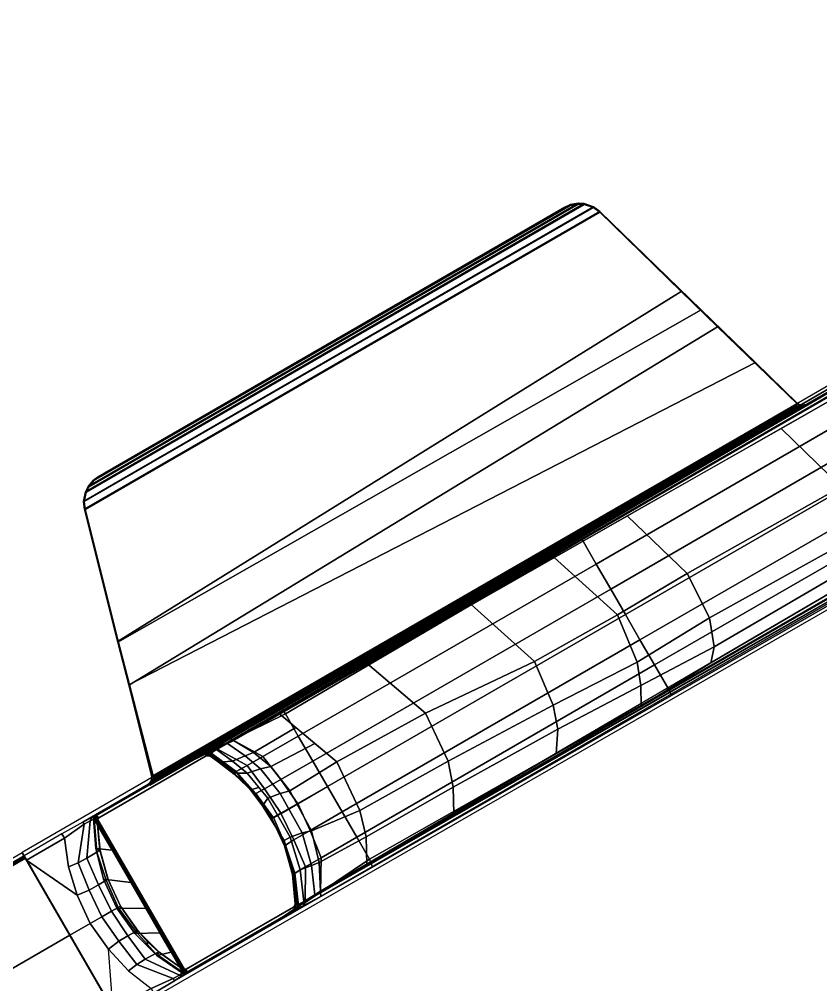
# Model space of a CAD drawing. Header units: millimetres. Extents: x 22804 to 54168, y 19058 to 39187.
# Drawn here: x 48073.3 to 48247.8, y 26312.7 to 26522.9 of the extents above; entities that cross this region are included whole.
import ezdxf

# ---------------------------------------------------------------- set-up
doc = ezdxf.new("R2010")
doc.units = ezdxf.units.MM
doc.header["$LTSCALE"] = 20
for name, color, linetype in [('Furniture', 31, 'Continuous'), ('TABLE-BASE', 6, 'Continuous'), ('TABLE-TOPVEN', 6, 'Continuous')]:
    doc.layers.add(name, color=color, linetype=linetype)

# ---------------------------------------------------------------- blocks, each defined once
blk = doc.blocks.new('table')
at = {"layer": 'TABLE-BASE', "color": 4}
for p, q in [((-42.1529, 14.5016, 25.958), (-42.1495, 14.5155, 25.958)), ((-42.1529, 14.4908, 25.958), (-42.1529, 14.5016, 25.958)), ((-42.1494, 14.4811, 25.958), (-42.1529, 14.4908, 25.958))]:
    blk.add_line(p, q, dxfattribs=at)
for points in [[(-45.5972, 23.6021, 3.1165), (-45.6541, 23.5741, 3.1879), (-42.7077, 18.454, 3.6431), (-42.6576, 18.4786, 3.5733)], [(-42.7077, 18.454, 3.6431), (-45.6541, 23.5741, 3.1879), (-45.8674, 23.451, 3.2217), (-42.9183, 18.3324, 3.6824)], [(-42.9183, 18.3324, 3.6824), (-45.8674, 23.451, 3.2217), (-46.0814, 23.3274, 3.2461), (-43.1349, 18.2074, 3.7191)], [(-43.352, 18.0821, 3.7402), (-43.1349, 18.2074, 3.7191), (-46.0814, 23.3274, 3.2461), (-46.3046, 23.1985, 3.2684)], [(-46.3046, 23.1985, 3.2684), (-46.5279, 23.0697, 3.2461), (-43.567, 17.9579, 3.7191), (-43.35, 18.0832, 3.7402)], [(-43.567, 17.9579, 3.7191), (-46.5279, 23.0697, 3.2461), (-46.7419, 22.9461, 3.2217), (-43.7836, 17.8328, 3.6824)], [(-43.7836, 17.8328, 3.6824), (-46.7419, 22.9461, 3.2217), (-46.9552, 22.823, 3.1879), (-43.9942, 17.7113, 3.6431)], [(-44.0406, 17.6801, 3.5733), (-43.9942, 17.7113, 3.6431), (-46.9552, 22.823, 3.1879), (-47.0078, 22.7876, 3.1165)], [(-45.6725, 20.5356, 27.324), (-41.6318, 13.537, 27.3241), (-40.2722, 14.322, 27.3241), (-44.3128, 21.3206, 27.324)], [(-40.9006, 15.3532, 26.5054), (-44.3105, 21.3055, 27.008), (-44.3128, 21.3206, 27.324), (-40.6832, 15.0339, 27.324)], [(-40.965, 15.4479, 26.2628), (-40.9721, 15.4583, 26.2362), (-44.0337, 20.7737, 26.8191), (-44.0101, 20.7807, 26.8751)], [(-40.965, 15.4479, 26.2628), (-44.0101, 20.7807, 26.8751), (-43.9936, 20.7524, 26.9613), (-40.9006, 15.3532, 26.5054)], [(-44.0337, 20.7737, 26.8191), (-44.0722, 20.7539, 26.7966), (-40.9784, 15.4675, 26.2126), (-40.9721, 15.4583, 26.2362)], [(-45.6606, 20.526, 27.008), (-42.2107, 14.5969, 26.5054), (-42.0428, 14.2489, 27.324), (-45.6725, 20.5356, 27.324)], [(-44.9467, 19.4171, 26.7271), (-45.302, 20.0439, 26.7966), (-44.8141, 20.3323, 26.7356), (-44.445, 19.9334, 26.5876)], [(-43.703, 18.6117, 26.4418), (-44.445, 19.9334, 26.5876), (-44.0584, 20.1264, 26.606), (-43.3234, 18.8045, 26.4579)], [(-43.3234, 18.8045, 26.4579), (-44.0584, 20.1264, 26.606), (-43.8441, 20.1608, 26.6609), (-43.0742, 18.8438, 26.5221)], [(-43.0742, 18.8438, 26.5221), (-43.8441, 20.1608, 26.6609), (-43.7068, 20.1324, 26.727), (-42.9329, 18.8135, 26.5805)], [(-45.302, 20.0439, 26.7966), (-42.2707, 14.7213, 26.2126), (-42.2659, 14.7113, 26.2362), (-45.3384, 20.0204, 26.8191)], [(-45.3562, 20.0035, 26.8751), (-45.3384, 20.0204, 26.8191), (-42.2659, 14.7113, 26.2362), (-42.2604, 14.7, 26.2628)], [(-45.3562, 20.0035, 26.8751), (-42.2604, 14.7, 26.2628), (-42.2107, 14.5969, 26.5054), (-45.34, 19.9751, 26.9613)], [(-44.1978, 18.0986, 26.5818), (-44.9467, 19.4171, 26.7271), (-44.445, 19.9334, 26.5876), (-43.703, 18.6117, 26.4418)], [(-41.9215, 14.0167, 27.324), (-41.8943, 13.9916, 27.324), (-45.1515, 19.6332, 27.324), (-45.1438, 19.593, 27.324)], [(-45.1515, 19.6332, 27.324), (-45.1444, 19.6324, 26.9951), (-45.1366, 19.5921, 26.9951), (-45.1438, 19.593, 27.324)], [(-45.1444, 19.6324, 26.9951), (-45.1424, 19.6297, 26.9727), (-45.1289, 19.6076, 26.9346), (-45.1261, 19.5997, 26.9661)], [(-45.1366, 19.5921, 26.9951), (-45.1444, 19.6324, 26.9951), (-45.1073, 19.566, 26.9354), (-45.1102, 19.5637, 26.9452)], [(-46.8, 17.8622, 27.0268), (-46.8064, 17.863, 27.324), (-45.1608, 19.5585, 27.324), (-45.1536, 19.5576, 26.9951)], [(-42.7486, 13.8298, 26.9551), (-45.8186, 18.8728, 27.0079), (-45.1536, 19.5576, 26.9951), (-41.9578, 14.0349, 26.6301)], [(-45.1608, 19.5585, 27.324), (-45.512, 19.1966, 27.324), (-42.7486, 13.8231, 27.324), (-41.9637, 14.0209, 27.324)], [(-41.9637, 14.0209, 27.324), (-41.9215, 14.0167, 27.324), (-45.1438, 19.593, 27.324), (-45.1608, 19.5585, 27.324)], [(-45.1438, 19.593, 27.324), (-45.1366, 19.5921, 26.9951), (-45.1536, 19.5576, 26.9951), (-45.1608, 19.5585, 27.324)], [(-45.1536, 19.5576, 26.9951), (-45.1366, 19.5921, 26.9951), (-45.1376, 19.5457, 26.9761), (-45.1457, 19.5409, 26.9791)], [(-41.9653, 14.045, 26.6155), (-41.9578, 14.0349, 26.6301), (-45.1536, 19.5576, 26.9951), (-45.1457, 19.5409, 26.9791)], [(-41.9572, 14.0498, 26.6125), (-41.9653, 14.045, 26.6155), (-45.1457, 19.5409, 26.9791), (-45.1376, 19.5457, 26.9761)], [(-45.1366, 19.5921, 26.9951), (-45.1325, 19.549, 26.9732), (-45.1376, 19.5457, 26.9761)], [(-41.9521, 14.0531, 26.6096), (-41.9572, 14.0498, 26.6125), (-45.1376, 19.5457, 26.9761), (-45.1325, 19.549, 26.9732)], [(-45.1146, 19.5605, 26.9544), (-45.1146, 19.5605, 26.9544), (-45.1366, 19.5921, 26.9951), (-45.1102, 19.5637, 26.9452)], [(-45.1223, 19.5554, 26.9647), (-45.1223, 19.5554, 26.9647), (-45.1366, 19.5921, 26.9951), (-45.1146, 19.5605, 26.9544)], [(-45.1325, 19.549, 26.9732), (-45.1325, 19.549, 26.9732), (-45.1366, 19.5921, 26.9951), (-45.1223, 19.5554, 26.9647)], [(-41.9419, 14.0595, 26.6011), (-41.9521, 14.0531, 26.6096), (-45.1325, 19.549, 26.9732), (-45.1223, 19.5554, 26.9647)], [(-45.1261, 19.5997, 26.9661), (-45.1289, 19.6076, 26.9346), (-45.1057, 19.568, 26.9194), (-45.1073, 19.566, 26.9354)], [(-41.9343, 14.0646, 26.5909), (-41.9419, 14.0595, 26.6011), (-45.1223, 19.5554, 26.9647), (-45.1146, 19.5605, 26.9544)], [(-41.9298, 14.0678, 26.5817), (-41.9343, 14.0646, 26.5909), (-45.1146, 19.5605, 26.9544), (-45.1102, 19.5637, 26.9452)], [(-41.9269, 14.0701, 26.5718), (-41.9298, 14.0678, 26.5817), (-45.1102, 19.5637, 26.9452), (-45.1073, 19.566, 26.9354)], [(-41.9253, 14.0721, 26.5559), (-41.9269, 14.0701, 26.5718), (-45.1073, 19.566, 26.9354), (-45.1057, 19.568, 26.9194)], [(-45.512, 19.1966, 27.324), (-45.9638, 18.7311, 27.324), (-43.1151, 13.7307, 27.324), (-42.7486, 13.8231, 27.324)], [(-43.1228, 13.7341, 27.0268), (-46.121, 18.5613, 27.0137), (-45.8186, 18.8728, 27.0079), (-42.7486, 13.8298, 26.9551)], [(-43.3471, 18.0132, 26.354), (-43.703, 18.6117, 26.4418), (-43.3234, 18.8045, 26.4579), (-42.9413, 18.182, 26.394)], [(-42.9413, 18.182, 26.394), (-43.3234, 18.8045, 26.4579), (-43.0742, 18.8438, 26.5221), (-42.7411, 18.2136, 26.4456)], [(-42.7411, 18.2136, 26.4456), (-43.0742, 18.8438, 26.5221), (-42.9329, 18.8135, 26.5805), (-42.5664, 18.2161, 26.5064)], [(-45.9638, 18.7311, 27.324), (-46.8064, 17.863, 27.324), (-44.2548, 13.4435, 27.324), (-43.1151, 13.7307, 27.324)], [(-44.2523, 13.4495, 27.0268), (-46.8, 17.8622, 27.0268), (-46.121, 18.5613, 27.0137), (-43.1228, 13.7341, 27.0268)], [(-43.8402, 17.4702, 26.5128), (-44.1978, 18.0986, 26.5818), (-43.703, 18.6117, 26.4418), (-43.3471, 18.0132, 26.354)], [(-41.1851, 15.9127, 3.7936), (-42.6576, 18.4786, 3.5733), (-42.7077, 18.454, 3.6431), (-41.2524, 15.8879, 3.8694)], [(-41.2524, 15.8879, 3.8694), (-42.7077, 18.454, 3.6431), (-42.9183, 18.3324, 3.6824), (-41.4425, 15.7781, 3.952)], [(-41.4425, 15.7781, 3.952), (-42.9183, 18.3324, 3.6824), (-43.1349, 18.2074, 3.7191), (-41.6591, 15.6531, 3.9886)], [(-42.5726, 17.4642, 26.3093), (-42.9413, 18.182, 26.394), (-42.7411, 18.2136, 26.4456), (-42.3677, 17.5016, 26.3589)], [(-42.157, 17.4878, 26.4343), (-42.3677, 17.5016, 26.3589), (-42.7411, 18.2136, 26.4456), (-42.5664, 18.2161, 26.5064)], [(-41.8761, 15.5278, 4.0097), (-41.6591, 15.6531, 3.9886), (-43.1349, 18.2074, 3.7191), (-43.352, 18.0821, 3.7402)], [(-42.9472, 17.3015, 26.2765), (-43.3471, 18.0132, 26.354), (-42.9413, 18.182, 26.394), (-42.5726, 17.4642, 26.3093)], [(-43.35, 18.0832, 3.7402), (-43.567, 17.9579, 3.7191), (-42.0929, 15.4026, 3.9886), (-41.8758, 15.528, 4.0097)], [(-43.4362, 16.7611, 26.4352), (-43.8402, 17.4702, 26.5128), (-43.3471, 18.0132, 26.354), (-42.9472, 17.3015, 26.2765)], [(-42.0929, 15.4026, 3.9886), (-43.567, 17.9579, 3.7191), (-43.7836, 17.8328, 3.6824), (-42.3095, 15.2776, 3.952)], [(-46.8461, 17.8092, 27.324), (-46.8737, 17.7296, 27.324), (-44.4039, 13.4519, 27.324), (-44.3212, 13.436, 27.324)], [(-46.8397, 17.8084, 27.0268), (-46.8672, 17.7288, 27.0268), (-46.8737, 17.7296, 27.324), (-46.8461, 17.8092, 27.324)], [(-44.4014, 13.4579, 27.0268), (-46.8672, 17.7288, 27.0268), (-46.8397, 17.8084, 27.0268), (-44.3187, 13.442, 27.0268)], [(-46.8461, 17.8092, 27.324), (-44.3212, 13.436, 27.324), (-44.2548, 13.4435, 27.324), (-46.8064, 17.863, 27.324)], [(-46.8, 17.8622, 27.0268), (-46.8397, 17.8084, 27.0268), (-46.8461, 17.8092, 27.324), (-46.8064, 17.863, 27.324)], [(-44.2523, 13.4495, 27.0268), (-44.3187, 13.442, 27.0268), (-46.8397, 17.8084, 27.0268), (-46.8, 17.8622, 27.0268)], [(-42.3095, 15.2776, 3.952), (-43.7836, 17.8328, 3.6824), (-43.9942, 17.7113, 3.6431), (-42.4995, 15.1679, 3.8694)], [(-46.8768, 17.6792, 27.324), (-44.4492, 13.4744, 27.324), (-44.4039, 13.4519, 27.324), (-46.8737, 17.7296, 27.324)], [(-46.8672, 17.7288, 27.0268), (-46.8704, 17.6784, 27.0268), (-46.8768, 17.6792, 27.324), (-46.8737, 17.7296, 27.324)], [(-44.4014, 13.4579, 27.0268), (-44.4466, 13.4804, 27.0268), (-46.8704, 17.6784, 27.0268), (-46.8672, 17.7288, 27.0268)], [(-46.8768, 17.6792, 27.324), (-46.8649, 17.6122, 27.324), (-44.5013, 13.5182, 27.324), (-44.4492, 13.4744, 27.324)], [(-46.8704, 17.6784, 27.0268), (-46.8585, 17.6114, 27.0268), (-46.8649, 17.6122, 27.324), (-46.8768, 17.6792, 27.324)], [(-44.4988, 13.5242, 27.0268), (-46.8585, 17.6114, 27.0268), (-46.8704, 17.6784, 27.0268), (-44.4466, 13.4804, 27.0268)], [(-42.4995, 15.1679, 3.8694), (-43.9942, 17.7113, 3.6431), (-44.0406, 17.6801, 3.5733), (-42.5547, 15.1219, 3.7936)], [(-46.8435, 17.5639, 27.324), (-44.5324, 13.5609, 27.324), (-44.5013, 13.5182, 27.324), (-46.8649, 17.6122, 27.324)], [(-46.8585, 17.6114, 27.0268), (-46.8371, 17.5631, 27.0268), (-46.8435, 17.5639, 27.324), (-46.8649, 17.6122, 27.324)], [(-44.4988, 13.5242, 27.0268), (-44.5298, 13.5669, 27.0268), (-46.8371, 17.5631, 27.0268), (-46.8585, 17.6114, 27.0268)], [(-44.5324, 13.5609, 27.324), (-46.8435, 17.5639, 27.324), (-46.8371, 17.5631, 27.0268), (-44.5298, 13.5669, 27.0268)], [(-42.5041, 16.3685, 26.1831), (-42.9472, 17.3015, 26.2765), (-42.5726, 17.4642, 26.3093), (-42.0933, 16.5619, 26.2099)], [(-42.0933, 16.5619, 26.2099), (-42.5726, 17.4642, 26.3093), (-42.3677, 17.5016, 26.3589), (-41.8713, 16.6047, 26.2623)], [(-41.8713, 16.6047, 26.2623), (-42.3677, 17.5016, 26.3589), (-42.157, 17.4878, 26.4343), (-41.6445, 16.6103, 26.3379)], [(-42.9285, 15.8715, 26.3381), (-43.4362, 16.7611, 26.4352), (-42.9472, 17.3015, 26.2765), (-42.5041, 16.3685, 26.1831)], [(-42.0877, 15.6067, 26.1023), (-42.5041, 16.3685, 26.1831), (-42.0933, 16.5619, 26.2099), (-41.6707, 15.8052, 26.1281)], [(-41.6707, 15.8052, 26.1281), (-42.0933, 16.5619, 26.2099), (-41.8713, 16.6047, 26.2623), (-41.4442, 15.8584, 26.1757)], [(-41.4442, 15.8584, 26.1757), (-41.8713, 16.6047, 26.2623), (-41.6445, 16.6103, 26.3379), (-41.2062, 15.8656, 26.256)], [(-42.4972, 15.119, 26.2562), (-42.9285, 15.8715, 26.3381), (-42.5041, 16.3685, 26.1831), (-42.0877, 15.6067, 26.1023)], [(-41.1851, 15.9127, 3.7936), (-41.2524, 15.8879, 3.8694), (-40.9718, 15.4675, 3.9669), (-40.9345, 15.4702, 3.9158)], [(-41.4963, 15.3905, 26.0759), (-41.6707, 15.8052, 26.1281), (-41.4442, 15.8584, 26.1757), (-41.2237, 15.4552, 26.1328)], [(-41.2237, 15.4552, 26.1328), (-41.4442, 15.8584, 26.1757), (-41.2062, 15.8656, 26.256), (-40.9784, 15.4675, 26.2126)], [(-40.9718, 15.4675, 3.9669), (-41.2524, 15.8879, 3.8694), (-41.4425, 15.7781, 3.952), (-41.2653, 15.4746, 4.0511)], [(-41.8399, 15.2041, 26.0686), (-42.0877, 15.6067, 26.1023), (-41.6707, 15.8052, 26.1281), (-41.4963, 15.3905, 26.0759)], [(-41.2653, 15.4746, 4.0511), (-41.4425, 15.7781, 3.952), (-41.6591, 15.6531, 3.9886), (-41.4983, 15.3804, 4.0783)], [(-41.7299, 15.2727, 4.0936), (-41.4983, 15.3804, 4.0783), (-41.6591, 15.6531, 3.9886), (-41.8761, 15.5278, 4.0097)], [(-41.8399, 15.2041, 26.0686), (-42.0482, 15.0408, 26.095), (-42.2459, 15.4192, 26.1615), (-42.0877, 15.6067, 26.1023)], [(-41.8758, 15.528, 4.0097), (-42.0929, 15.4026, 3.9886), (-41.9371, 15.127, 4.0783), (-41.728, 15.2738, 4.0936)], [(-42.167, 14.8941, 26.1429), (-42.3824, 15.2572, 26.2126), (-42.2459, 15.4192, 26.1615), (-42.0482, 15.0408, 26.095)], [(-41.9371, 15.127, 4.0783), (-42.0929, 15.4026, 3.9886), (-42.3095, 15.2776, 3.952), (-42.1351, 14.9724, 4.0511)], [(-41.189, 15.3401, 4.1825), (-41.2653, 15.4746, 4.0511), (-41.4983, 15.3804, 4.0783), (-41.4183, 15.2401, 4.2037)], [(-41.2237, 15.4552, 26.1328), (-41.1994, 15.3907, 26.1021), (-41.4794, 15.3101, 26.0322), (-41.4963, 15.3905, 26.0759)], [(-40.8822, 15.3351, 4.064), (-40.9718, 15.4675, 3.9669), (-41.2653, 15.4746, 4.0511), (-41.189, 15.3401, 4.1825)], [(-40.9784, 15.4675, 26.2126), (-40.9476, 15.4194, 26.2035), (-41.1994, 15.3907, 26.1021), (-41.2237, 15.4552, 26.1328)], [(-40.8909, 15.3259, 26.1446), (-41.1634, 15.2929, 26.0365), (-41.1994, 15.3907, 26.1021), (-40.9476, 15.4194, 26.2035)], [(-40.8533, 15.3206, 4.0428), (-40.9345, 15.4702, 3.9158), (-40.9718, 15.4675, 3.9669), (-40.8822, 15.3351, 4.064)], [(-40.211, 14.2149, 3.9476), (-40.9345, 15.4702, 3.9158), (-40.8533, 15.3206, 4.0428), (-40.2581, 14.2873, 4.0784)], [(-41.4794, 15.3101, 26.0322), (-41.8179, 15.1212, 26.0265), (-41.8399, 15.2041, 26.0686), (-41.4963, 15.3905, 26.0759)], [(-41.6468, 15.1275, 4.2161), (-41.4183, 15.2401, 4.2037), (-41.4983, 15.3804, 4.0783), (-41.7299, 15.2727, 4.0936)], [(-41.1994, 15.3907, 26.1021), (-41.1634, 15.2929, 26.0365), (-41.4417, 15.2091, 25.9702), (-41.4794, 15.3101, 26.0322)], [(-41.1338, 15.2491, 4.3893), (-41.189, 15.3401, 4.1825), (-41.4183, 15.2401, 4.2037), (-41.374, 15.1679, 4.4021)], [(-40.8541, 15.2779, 4.2437), (-40.8822, 15.3351, 4.064), (-41.189, 15.3401, 4.1825), (-41.1338, 15.2491, 4.3893)], [(-41.1241, 15.238, 25.9478), (-41.1634, 15.2929, 26.0365), (-40.8909, 15.3259, 26.1446), (-40.8633, 15.2729, 26.0482)], [(-40.8533, 15.3206, 4.0428), (-40.8822, 15.3351, 4.064), (-40.8541, 15.2779, 4.2437), (-40.8281, 15.263, 4.2437)], [(-40.2815, 14.3163, 4.2437), (-40.2581, 14.2873, 4.0784), (-40.8533, 15.3206, 4.0428), (-40.8281, 15.263, 4.2437)], [(-42.1351, 14.9724, 4.0511), (-42.3095, 15.2776, 3.952), (-42.4995, 15.1679, 3.8694), (-42.2758, 14.7146, 3.9669)], [(-42.167, 14.8941, 26.1429), (-42.2707, 14.7213, 26.2126), (-42.4972, 15.119, 26.2562), (-42.3824, 15.2572, 26.2126)], [(-41.728, 15.2738, 4.0936), (-41.9371, 15.127, 4.0783), (-41.8556, 14.9877, 4.2037), (-41.6438, 15.1292, 4.2161)], [(-41.4794, 15.3101, 26.0322), (-41.4417, 15.2091, 25.9702), (-41.7761, 15.0165, 25.9697), (-41.8179, 15.1212, 26.0265)], [(-41.6095, 15.0659, 4.4094), (-41.374, 15.1679, 4.4021), (-41.4183, 15.2401, 4.2037), (-41.6468, 15.1275, 4.2161)], [(-41.1634, 15.2929, 26.0365), (-41.1241, 15.238, 25.9478), (-41.4128, 15.1566, 25.874), (-41.4417, 15.2091, 25.9702)], [(-41.1241, 15.238, 25.9478), (-41.1167, 15.2331, 25.8526), (-41.3924, 15.1598, 25.7785), (-41.4128, 15.1566, 25.874)], [(-41.3924, 15.1598, 25.7785), (-41.1167, 15.2331, 25.8526), (-41.1508, 15.2284, 25.6061), (-41.3469, 15.1712, 25.5772)], [(-41.1207, 15.2278, 4.988), (-41.1338, 15.2491, 4.3893), (-41.374, 15.1679, 4.4021), (-41.3674, 15.1607, 4.988)], [(-40.8608, 15.2595, 25.958), (-40.8636, 15.2569, 25.6934), (-41.1508, 15.2284, 25.6061), (-41.1167, 15.2331, 25.8526)], [(-40.8636, 15.2569, 25.6934), (-40.8678, 15.253, 25.294), (-41.12, 15.2286, 25.294), (-41.1508, 15.2284, 25.6061)], [(-40.8694, 15.252, 4.988), (-40.8541, 15.2779, 4.2437), (-41.1338, 15.2491, 4.3893), (-41.1207, 15.2278, 4.988)], [(-40.8694, 15.252, 25.294), (-40.8698, 15.2518, 4.988), (-41.1211, 15.2276, 4.988), (-41.125, 15.2271, 25.294)], [(-40.8633, 15.2729, 26.0482), (-40.8608, 15.2595, 25.958), (-41.1167, 15.2331, 25.8526), (-41.1241, 15.238, 25.9478)], [(-40.859, 15.2503, 25.294), (-40.8544, 15.2477, 4.988), (-40.8698, 15.2518, 4.988), (-40.8694, 15.252, 25.294)], [(-40.8431, 15.237, 4.988), (-40.8281, 15.263, 4.2437), (-40.8541, 15.2779, 4.2437), (-40.8694, 15.252, 4.988)], [(-40.847, 15.2556, 25.958), (-40.8574, 15.2513, 25.294), (-40.8678, 15.253, 25.294), (-40.8608, 15.2595, 25.958)], [(-40.8497, 15.245, 25.294), (-40.8462, 15.2408, 4.988), (-40.8544, 15.2477, 4.988), (-40.859, 15.2503, 25.294)], [(-40.8378, 15.2503, 25.958), (-40.8482, 15.246, 25.294), (-40.8574, 15.2513, 25.294), (-40.847, 15.2556, 25.958)], [(-40.8431, 15.237, 25.294), (-40.8435, 15.2368, 4.988), (-40.8462, 15.2408, 4.988), (-40.8497, 15.245, 25.294)], [(-40.831, 15.2423, 25.958), (-40.8414, 15.238, 25.294), (-40.8482, 15.246, 25.294), (-40.8378, 15.2503, 25.958)], [(-40.847, 15.2556, 25.958), (-40.831, 15.2423, 25.958), (-40.8378, 15.2503, 25.958), (-40.847, 15.2556, 25.958)], [(-40.3119, 14.316, 4.988), (-40.8435, 15.2368, 4.988), (-40.8431, 15.237, 25.294), (-40.3115, 14.3163, 25.294)], [(-40.2815, 14.3163, 4.2437), (-40.8281, 15.263, 4.2437), (-40.8431, 15.237, 4.988), (-40.3115, 14.3162, 4.988)], [(-42.2968, 14.6837, 3.9158), (-42.2758, 14.7146, 3.9669), (-42.4995, 15.1679, 3.8694), (-42.5547, 15.1219, 3.7936)], [(-41.8179, 15.1212, 26.0265), (-42.0275, 14.9535, 26.0666), (-42.0482, 15.0408, 26.095), (-41.8399, 15.2041, 26.0686)], [(-41.4417, 15.2091, 25.9702), (-41.4128, 15.1566, 25.874), (-41.7119, 14.9696, 25.8863), (-41.7761, 15.0165, 25.9697)], [(-41.4128, 15.1566, 25.874), (-41.3924, 15.1598, 25.7785), (-41.6815, 14.9982, 25.774), (-41.7119, 14.9696, 25.8863)], [(-41.4669, 15.1173, 25.5655), (-41.362, 15.1631, 25.294), (-41.6002, 15.0521, 25.294), (-41.6339, 15.0256, 25.5553)], [(-41.601, 15.0516, 4.988), (-41.3674, 15.1607, 4.988), (-41.374, 15.1679, 4.4021), (-41.6095, 15.0659, 4.4094)], [(-41.6017, 15.0512, 25.294), (-41.3741, 15.1583, 25.294), (-41.3677, 15.1605, 4.988), (-41.6014, 15.0514, 4.988)], [(-41.5178, 15.0897, 25.7765), (-41.3924, 15.1598, 25.7785), (-41.3469, 15.1712, 25.5772), (-41.4669, 15.1173, 25.5655)], [(-41.4669, 15.1173, 25.5655), (-41.3469, 15.1712, 25.5772), (-41.2476, 15.1995, 25.294), (-41.362, 15.1631, 25.294)], [(-41.125, 15.2271, 25.294), (-41.1211, 15.2276, 4.988), (-41.3677, 15.1605, 4.988), (-41.3741, 15.1583, 25.294)], [(-41.3469, 15.1712, 25.5772), (-41.1508, 15.2284, 25.6061), (-41.12, 15.2286, 25.294), (-41.2476, 15.1995, 25.294)], [(-41.8556, 14.9877, 4.2037), (-41.9371, 15.127, 4.0783), (-42.1351, 14.9724, 4.0511), (-42.0569, 14.839, 4.1825)], [(-41.8179, 15.1212, 26.0265), (-41.7761, 15.0165, 25.9697), (-41.9895, 14.8399, 26.0156), (-42.0275, 14.9535, 26.0666)], [(-41.6438, 15.1292, 4.2161), (-41.8556, 14.9877, 4.2037), (-41.8152, 14.9132, 4.4021), (-41.6091, 15.0661, 4.4094)], [(-41.6091, 15.0661, 4.4094), (-41.8152, 14.9132, 4.4021), (-41.8123, 14.9038, 4.988), (-41.601, 15.0516, 4.988)], [(-41.5178, 15.0897, 25.7765), (-41.4669, 15.1173, 25.5655), (-41.6339, 15.0256, 25.5553), (-41.6815, 14.9982, 25.774)], [(-42.0275, 14.9535, 26.0666), (-42.1385, 14.8225, 26.1244), (-42.167, 14.8941, 26.1429), (-42.0482, 15.0408, 26.095)], [(-41.8152, 14.9132, 4.4021), (-41.8556, 14.9877, 4.2037), (-42.0569, 14.839, 4.1825), (-42.0057, 14.7457, 4.3893)], [(-41.7761, 15.0165, 25.9697), (-41.7119, 14.9696, 25.8863), (-41.848, 14.8674, 25.9066), (-41.8689, 14.9397, 25.9897)], [(-41.8513, 14.8729, 25.7974), (-41.6815, 14.9982, 25.774), (-41.6339, 15.0256, 25.5553), (-41.8166, 14.9006, 25.5616)], [(-41.7119, 14.9696, 25.8863), (-41.6815, 14.9982, 25.774), (-41.8513, 14.8729, 25.7974), (-41.848, 14.8674, 25.9066)], [(-41.8166, 14.9006, 25.5616), (-41.6339, 15.0256, 25.5553), (-41.6002, 15.0521, 25.294), (-41.8067, 14.9085, 25.294)], [(-41.6014, 15.0514, 4.988), (-41.8127, 14.9036, 4.988), (-41.8067, 14.9085, 25.294), (-41.6002, 15.0521, 25.294)], [(-42.0569, 14.839, 4.1825), (-42.1351, 14.9724, 4.0511), (-42.2758, 14.7146, 3.9669), (-42.206, 14.5709, 4.064)], [(-42.0275, 14.9535, 26.0666), (-41.9895, 14.8399, 26.0156), (-42.0939, 14.7126, 26.0737), (-42.1385, 14.8225, 26.1244)], [(-41.8123, 14.9038, 4.988), (-41.8152, 14.9132, 4.4021), (-42.0057, 14.7457, 4.3893), (-41.9938, 14.7238, 4.988)], [(-41.9965, 14.7228, 25.8546), (-41.8513, 14.8729, 25.7974), (-41.8166, 14.9006, 25.5616), (-41.9826, 14.7287, 25.5989)], [(-41.8067, 14.9085, 25.294), (-41.8127, 14.9036, 4.988), (-41.9941, 14.7235, 4.988), (-41.9909, 14.7271, 25.294)], [(-41.8689, 14.9397, 25.9897), (-41.848, 14.8674, 25.9066), (-41.9921, 14.753, 25.9335), (-41.9895, 14.8399, 26.0156)], [(-41.9826, 14.7287, 25.5989), (-41.8166, 14.9006, 25.5616), (-41.8067, 14.9085, 25.294), (-41.9909, 14.7271, 25.294)], [(-42.1385, 14.8225, 26.1244), (-42.2444, 14.6705, 26.2035), (-42.2707, 14.7213, 26.2126), (-42.167, 14.8941, 26.1429)], [(-42.1385, 14.8225, 26.1244), (-42.0939, 14.7126, 26.0737), (-42.1929, 14.5766, 26.1465), (-42.2444, 14.6705, 26.2035)], [(-42.0057, 14.7457, 4.3893), (-42.0569, 14.839, 4.1825), (-42.206, 14.5709, 4.064), (-42.1705, 14.5179, 4.2437)], [(-41.9895, 14.8399, 26.0156), (-41.9921, 14.753, 25.9335), (-42.0889, 14.6279, 25.9935), (-42.0939, 14.7126, 26.0737)], [(-41.848, 14.8674, 25.9066), (-41.8513, 14.8729, 25.7974), (-41.9965, 14.7228, 25.8546), (-41.9921, 14.753, 25.9335)], [(-41.9938, 14.7238, 4.988), (-42.0057, 14.7457, 4.3893), (-42.1705, 14.5179, 4.2437), (-42.1403, 14.5183, 4.988)], [(-41.9921, 14.753, 25.9335), (-41.9965, 14.7228, 25.8546), (-42.103, 14.5876, 25.9238), (-42.0889, 14.6279, 25.9935)], [(-42.206, 14.5709, 4.064), (-42.2758, 14.7146, 3.9669), (-42.2968, 14.6837, 3.9158), (-42.2079, 14.5386, 4.0428)], [(-41.6105, 13.5065, 4.0784), (-42.2079, 14.5386, 4.0428), (-42.2968, 14.6837, 3.9158), (-41.5714, 13.4295, 3.9476)], [(-42.0939, 14.7126, 26.0737), (-42.0889, 14.6279, 25.9935), (-42.1598, 14.5244, 26.0484), (-42.1929, 14.5766, 26.1465)], [(-42.1495, 14.5155, 25.958), (-41.9965, 14.7228, 25.8546), (-41.9826, 14.7287, 25.5989), (-42.1454, 14.5168, 25.663)], [(-42.1454, 14.5168, 25.663), (-41.9826, 14.7287, 25.5989), (-41.9909, 14.7271, 25.294), (-42.1403, 14.5183, 25.294)], [(-41.9909, 14.7271, 25.294), (-41.9941, 14.7235, 4.988), (-42.1407, 14.5181, 4.988), (-42.1403, 14.5183, 25.294)], [(-42.1705, 14.4879, 4.2437), (-42.1705, 14.5179, 4.2437), (-42.206, 14.5709, 4.064), (-42.2079, 14.5386, 4.0428)], [(-42.0889, 14.6279, 25.9935), (-42.103, 14.5876, 25.9238), (-42.1495, 14.5155, 25.958), (-42.1598, 14.5244, 26.0484)], [(-42.1705, 14.4879, 4.2437), (-42.2079, 14.5386, 4.0428), (-41.6105, 13.5065, 4.0784), (-41.6239, 13.5412, 4.2437)], [(-42.1403, 14.5183, 4.988), (-42.1705, 14.5179, 4.2437), (-42.1705, 14.4879, 4.2437), (-42.1404, 14.4878, 4.988)], [(-41.6089, 13.5672, 4.988), (-42.1404, 14.4878, 4.988), (-42.1705, 14.4879, 4.2437), (-41.6239, 13.5412, 4.2437)], [(-42.1529, 14.5016, 25.958), (-42.1529, 14.5016, 25.958), (-42.1529, 14.4908, 25.958), (-42.1598, 14.5244, 26.0482)], [(-42.1598, 14.5244, 26.0482), (-42.1529, 14.4908, 25.958), (-42.1494, 14.4811, 25.958)], [(-42.1598, 14.5244, 26.0484), (-42.1495, 14.5155, 25.958), (-42.1529, 14.5016, 25.958), (-42.1598, 14.5244, 26.0482)], [(-42.1495, 14.5155, 25.958), (-42.1403, 14.5183, 25.294), (-42.144, 14.5085, 25.294), (-42.1529, 14.5016, 25.958)], [(-42.1529, 14.5016, 25.958), (-42.144, 14.5085, 25.294), (-42.144, 14.4977, 25.294), (-42.1529, 14.4908, 25.958)], [(-42.1529, 14.4908, 25.958), (-42.144, 14.4977, 25.294), (-42.1405, 14.488, 25.294), (-42.1494, 14.4811, 25.958)], [(-42.1403, 14.5183, 25.294), (-42.1407, 14.5181, 4.988), (-42.1449, 14.5027, 4.988), (-42.144, 14.5085, 25.294)], [(-42.144, 14.5085, 25.294), (-42.1449, 14.5027, 4.988), (-42.1429, 14.4921, 4.988), (-42.144, 14.4977, 25.294)], [(-41.6061, 13.5625, 4.988), (-42.1429, 14.4921, 4.988), (-42.1449, 14.5027, 4.988), (-41.5982, 13.5559, 4.988)], [(-42.144, 14.4977, 25.294), (-42.1429, 14.4921, 4.988), (-42.1409, 14.4877, 4.988), (-42.1405, 14.488, 25.294)], [(-42.1429, 14.4921, 4.988), (-41.6061, 13.5625, 4.988), (-41.6093, 13.567, 4.988), (-42.1409, 14.4877, 4.988)], [(-41.6089, 13.5672, 25.294), (-42.1405, 14.488, 25.294), (-42.1409, 14.4877, 4.988), (-41.6093, 13.567, 4.988)], [(-41.6318, 13.537, 27.324), (-41.6268, 13.5305, 27.324), (-40.2691, 14.3144, 27.3241), (-40.2722, 14.322, 27.3241)], [(-40.2691, 14.3144, 27.3241), (-40.3062, 14.3072, 25.294), (-40.3098, 14.3172, 25.294), (-40.2722, 14.322, 27.3241)], [(-40.2691, 14.3144, 27.3241), (-41.6268, 13.5305, 27.324), (-41.6191, 13.5251, 27.324), (-40.2682, 14.305, 27.3241)], [(-40.2682, 14.305, 27.3241), (-41.6191, 13.5251, 27.324), (-41.6063, 13.522, 27.324), (-40.2719, 14.2924, 27.324)], [(-40.4611, 14.0771, 25.294), (-40.4586, 14.0802, 4.988), (-40.3121, 14.2857, 4.988), (-40.3116, 14.286, 25.294)], [(-40.4583, 14.0804, 4.988), (-40.4441, 14.0527, 4.3203), (-40.2815, 14.2863, 4.2437), (-40.3117, 14.2859, 4.988)], [(-40.4283, 14.0639, 27.324), (-40.4572, 14.0806, 25.294), (-40.31, 14.2869, 25.294), (-40.2719, 14.2924, 27.324)], [(-40.4563, 14.186, 27.324), (-40.4283, 14.0639, 27.324), (-40.2719, 14.2924, 27.324), (-40.4563, 14.186, 27.324)], [(-40.4441, 14.0527, 4.3203), (-40.3952, 13.9652, 4.1825), (-40.2601, 14.2574, 4.0852), (-40.2815, 14.2863, 4.2437)], [(-40.3952, 13.9652, 4.1825), (-40.3518, 13.8923, 4.0744), (-40.2316, 14.2049, 3.999), (-40.2601, 14.2574, 4.0852)], [(-40.3121, 14.2857, 4.988), (-40.3079, 14.3009, 4.988), (-40.308, 14.2957, 25.294), (-40.3116, 14.286, 25.294)], [(-40.3096, 14.3111, 4.988), (-40.3119, 14.316, 4.988), (-40.3115, 14.3163, 25.294), (-40.3093, 14.3117, 25.294)], [(-40.3117, 14.2859, 4.988), (-40.2815, 14.2863, 4.2437), (-40.2815, 14.3163, 4.2437), (-40.3115, 14.3162, 4.988)], [(-40.2719, 14.2924, 27.324), (-40.31, 14.2869, 25.294), (-40.3062, 14.2972, 25.294), (-40.2682, 14.305, 27.3241)], [(-40.3079, 14.3009, 4.988), (-40.3096, 14.3111, 4.988), (-40.3093, 14.3117, 25.294), (-40.308, 14.2957, 25.294)], [(-40.2682, 14.305, 27.3241), (-40.3062, 14.2972, 25.294), (-40.3062, 14.3072, 25.294), (-40.2691, 14.3144, 27.3241)], [(-40.2601, 14.2574, 4.0852), (-40.2581, 14.2873, 4.0784), (-40.2815, 14.3163, 4.2437), (-40.2815, 14.2863, 4.2437)], [(-40.2601, 14.2574, 4.0852), (-40.2316, 14.2049, 3.999), (-40.211, 14.2149, 3.9476), (-40.2581, 14.2873, 4.0784)], [(-40.6153, 13.8754, 27.324), (-40.4283, 14.0639, 27.324), (-40.4563, 14.186, 27.324), (-40.6211, 14.0908, 27.324)], [(-40.3518, 13.8923, 4.0744), (-40.297, 13.8215, 3.9902), (-40.1438, 14.0155, 3.9391), (-40.2316, 14.2049, 3.999)], [(-40.2316, 14.2049, 3.999), (-40.1438, 14.0155, 3.9391), (-40.1059, 14.0374, 3.8821), (-40.211, 14.2149, 3.9476)], [(-41.9269, 14.0701, 26.5718), (-41.9253, 14.0721, 26.5559), (-41.902, 14.0313, 26.5697), (-41.9075, 14.0376, 26.6012)], [(-40.8337, 13.7222, 27.324), (-40.6153, 13.8754, 27.324), (-40.6211, 14.0908, 27.324), (-40.8316, 13.9693, 27.324)], [(-40.6452, 13.8958, 25.294), (-40.64, 13.9002, 4.988), (-40.4586, 14.0802, 4.988), (-40.4611, 14.0771, 25.294)], [(-40.6397, 13.9004, 4.988), (-40.6345, 13.8853, 4.3331), (-40.4441, 14.0527, 4.3203), (-40.4583, 14.0804, 4.988)], [(-40.5128, 13.9787, 27.324), (-40.5462, 13.9848, 25.294), (-40.4572, 14.0806, 25.294), (-40.4283, 14.0639, 27.324)], [(-41.9637, 14.0209, 27.324), (-42.7486, 13.8231, 27.324), (-42.7486, 13.8298, 26.9551), (-41.9578, 14.0349, 26.6301)], [(-41.9653, 14.045, 26.6155), (-41.9572, 14.0498, 26.6125), (-41.9156, 14.0307, 26.6301), (-41.9578, 14.0349, 26.6301)], [(-41.9156, 14.0307, 26.6301), (-41.9215, 14.0167, 27.324), (-41.9637, 14.0209, 27.324), (-41.9578, 14.0349, 26.6301)], [(-41.9419, 14.0595, 26.6011), (-41.9156, 14.0307, 26.6301), (-41.9572, 14.0498, 26.6125)], [(-41.9343, 14.0646, 26.5909), (-41.9156, 14.0307, 26.6301), (-41.9419, 14.0595, 26.6011)], [(-41.9298, 14.0678, 26.5817), (-41.9156, 14.0307, 26.6301), (-41.9343, 14.0646, 26.5909)], [(-41.9298, 14.0678, 26.5817), (-41.9269, 14.0701, 26.5718), (-41.8884, 14.0056, 26.6301), (-41.9156, 14.0307, 26.6301)], [(-41.9215, 14.0167, 27.324), (-41.9156, 14.0307, 26.6301), (-41.8884, 14.0056, 26.6301), (-41.8943, 13.9916, 27.324)], [(-41.8897, 14.0086, 26.6077), (-41.8884, 14.0056, 26.6301), (-41.9075, 14.0376, 26.6012), (-41.902, 14.0313, 26.5697)], [(-40.6345, 13.8853, 4.3331), (-40.5964, 13.8165, 4.2037), (-40.3952, 13.9652, 4.1825), (-40.4441, 14.0527, 4.3203)], [(-39.9567, 13.6914, 3.9392), (-40.4825, 13.6486, 4.022), (-40.297, 13.8215, 3.9902), (-40.1438, 14.0155, 3.9391)], [(-41.0833, 13.6074, 27.324), (-40.8337, 13.7222, 27.324), (-40.8316, 13.9693, 27.324), (-41.0525, 13.8418, 27.324)], [(-40.6153, 13.8754, 27.324), (-40.635, 13.9039, 25.294), (-40.5462, 13.9848, 25.294), (-40.5128, 13.9787, 27.324)], [(-40.5964, 13.8165, 4.2037), (-40.5499, 13.7377, 4.1015), (-40.3518, 13.8923, 4.0744), (-40.3952, 13.9652, 4.1825)], [(-42.7486, 13.8231, 27.324), (-43.1151, 13.7307, 27.324), (-43.1228, 13.7341, 27.0268), (-42.7486, 13.8298, 26.9551)], [(-41.3464, 13.5405, 27.324), (-41.0833, 13.6074, 27.324), (-41.0525, 13.8418, 27.324), (-41.3313, 13.6808, 27.324)], [(-40.6452, 13.8958, 25.294), (-40.8517, 13.7522, 25.294), (-40.8514, 13.7524, 4.988), (-40.64, 13.9002, 4.988)], [(-40.8397, 13.7329, 4.3405), (-40.6345, 13.8853, 4.3331), (-40.6397, 13.9004, 4.988), (-40.851, 13.7526, 4.988)], [(-40.8337, 13.7222, 27.324), (-40.8502, 13.753, 25.294), (-40.635, 13.9039, 25.294), (-40.6153, 13.8754, 27.324)], [(-40.8067, 13.6758, 4.2161), (-40.5964, 13.8165, 4.2037), (-40.6345, 13.8853, 4.3331), (-40.8397, 13.7329, 4.3405)], [(-40.5499, 13.7377, 4.1015), (-40.4825, 13.6486, 4.022), (-40.297, 13.8215, 3.9902), (-40.3518, 13.8923, 4.0744)], [(-41.085, 13.6433, 4.988), (-40.8514, 13.7524, 4.988), (-40.8502, 13.753, 25.294), (-41.0779, 13.646, 25.294)], [(-40.851, 13.7526, 4.988), (-41.0847, 13.6435, 4.988), (-41.0742, 13.6314, 4.3331), (-40.8397, 13.7329, 4.3405)], [(-41.0833, 13.6074, 27.324), (-41.0779, 13.646, 25.294), (-40.8502, 13.753, 25.294), (-40.8337, 13.7222, 27.324)], [(-40.758, 13.5915, 4.1169), (-40.5499, 13.7377, 4.1015), (-40.5964, 13.8165, 4.2037), (-40.8067, 13.6758, 4.2161)], [(-43.1151, 13.7307, 27.324), (-44.2548, 13.4435, 27.324), (-44.2523, 13.4495, 27.0268), (-43.1228, 13.7341, 27.0268)], [(-41.6063, 13.522, 27.324), (-41.3464, 13.5405, 27.324), (-41.3313, 13.6808, 27.324), (-41.6063, 13.522, 27.324)], [(-39.9205, 13.7124, 3.9054), (-39.8928, 13.7284, 2.988), (-41.3092, 12.9106, 2.988), (-41.2814, 12.9266, 3.9054)], [(-39.9258, 13.7093, 3.9225), (-39.9205, 13.7124, 3.9054), (-41.2814, 12.9266, 3.9054), (-41.2745, 12.9306, 3.9225)], [(-39.9386, 13.7019, 3.9329), (-39.9258, 13.7093, 3.9225), (-41.2745, 12.9306, 3.9225), (-41.2633, 12.9371, 3.9329)], [(-40.8397, 13.7329, 4.3405), (-41.0742, 13.6314, 4.3331), (-41.0337, 13.5641, 4.2037), (-40.8067, 13.6758, 4.2161)], [(-40.8067, 13.6758, 4.2161), (-41.0337, 13.5641, 4.2037), (-40.9887, 13.4843, 4.1015), (-40.758, 13.5915, 4.1169)], [(-40.7014, 13.4935, 4.0395), (-40.4825, 13.6486, 4.022), (-40.5499, 13.7377, 4.1015), (-40.758, 13.5915, 4.1169)], [(-39.9567, 13.6914, 3.9392), (-40.4825, 13.6486, 4.022), (-40.7014, 13.4935, 4.0395), (-40.601, 13.3195, 3.9326)], [(-40.601, 13.3195, 4.0515), (-39.9386, 13.7019, 3.9329), (-40.6161, 13.3108, 3.9329), (-40.601, 13.3195, 4.0515)], [(-39.7041, 13.2956, 3.9329), (-39.9386, 13.7019, 3.9329), (-40.601, 13.3195, 4.0515), (-39.8533, 12.0245, 4.0515)], [(-41.6063, 13.522, 27.324), (-41.5825, 13.5522, 25.294), (-41.327, 13.5772, 25.294), (-41.3464, 13.5405, 27.324)], [(-41.5826, 13.5522, 4.988), (-41.5979, 13.5263, 4.2437), (-41.3144, 13.5502, 4.3203), (-41.3313, 13.5764, 4.988)], [(-41.5825, 13.5522, 25.294), (-41.5829, 13.552, 4.988), (-41.3317, 13.5762, 4.988), (-41.327, 13.5772, 25.294)], [(-41.3464, 13.5405, 27.324), (-41.327, 13.5772, 25.294), (-41.0779, 13.646, 25.294), (-41.0833, 13.6074, 27.324)], [(-41.327, 13.5772, 25.294), (-41.3317, 13.5762, 4.988), (-41.085, 13.6433, 4.988), (-41.0779, 13.646, 25.294)], [(-41.3313, 13.5764, 4.988), (-41.3144, 13.5502, 4.3203), (-41.0742, 13.6314, 4.3331), (-41.0847, 13.6435, 4.988)], [(-41.3144, 13.5502, 4.3203), (-41.2631, 13.4641, 4.1825), (-41.0337, 13.5641, 4.2037), (-41.0742, 13.6314, 4.3331)], [(-40.758, 13.5915, 4.1169), (-40.9887, 13.4843, 4.1015), (-40.9452, 13.3815, 4.022), (-40.7014, 13.4935, 4.0395)], [(-44.5013, 13.5182, 27.324), (-44.5324, 13.5609, 27.324), (-44.5298, 13.5669, 27.0268), (-44.4988, 13.5242, 27.0268)], [(-44.4492, 13.4744, 27.324), (-44.5013, 13.5182, 27.324), (-44.4988, 13.5242, 27.0268), (-44.4466, 13.4804, 27.0268)], [(-41.6318, 13.537, 27.324), (-41.6089, 13.5672, 25.294), (-41.606, 13.5631, 25.294), (-41.6268, 13.5305, 27.324)], [(-41.6268, 13.5305, 27.324), (-41.606, 13.5631, 25.294), (-41.5928, 13.5539, 25.294), (-41.6191, 13.5251, 27.324)], [(-41.6089, 13.5672, 4.988), (-41.6239, 13.5412, 4.2437), (-41.5979, 13.5263, 4.2437), (-41.5826, 13.5522, 4.988)], [(-41.5979, 13.5263, 4.2437), (-41.6239, 13.5412, 4.2437), (-41.6105, 13.5065, 4.0784), (-41.5836, 13.4933, 4.0852)], [(-41.6191, 13.5251, 27.324), (-41.5928, 13.5539, 25.294), (-41.5825, 13.5522, 25.294), (-41.6063, 13.522, 27.324)], [(-41.6105, 13.5065, 4.0784), (-41.5714, 13.4295, 3.9476), (-41.5524, 13.4423, 3.999), (-41.5836, 13.4933, 4.0852)], [(-41.606, 13.5631, 25.294), (-41.6089, 13.5672, 25.294), (-41.6093, 13.567, 4.988), (-41.6061, 13.5625, 4.988)], [(-41.5928, 13.5539, 25.294), (-41.606, 13.5631, 25.294), (-41.6061, 13.5625, 4.988), (-41.5982, 13.5559, 4.988)], [(-41.5825, 13.5522, 25.294), (-41.5928, 13.5539, 25.294), (-41.5982, 13.5559, 4.988), (-41.5829, 13.552, 4.988)], [(-41.5979, 13.5263, 4.2437), (-41.5836, 13.4933, 4.0852), (-41.2631, 13.4641, 4.1825), (-41.3144, 13.5502, 4.3203)], [(-41.5836, 13.4933, 4.0852), (-41.5524, 13.4423, 3.999), (-41.2216, 13.3901, 4.0744), (-41.2631, 13.4641, 4.1825)], [(-41.2631, 13.4641, 4.1825), (-41.2216, 13.3901, 4.0744), (-40.9887, 13.4843, 4.1015), (-41.0337, 13.5641, 4.2037)], [(-40.9452, 13.3815, 4.022), (-41.2452, 12.9475, 3.9392), (-40.601, 13.3195, 3.9326), (-40.7014, 13.4935, 4.0395)], [(-44.4039, 13.4519, 27.324), (-44.4492, 13.4744, 27.324), (-44.4466, 13.4804, 27.0268), (-44.4014, 13.4579, 27.0268)], [(-44.3212, 13.436, 27.324), (-44.4039, 13.4519, 27.324), (-44.4014, 13.4579, 27.0268), (-44.3187, 13.442, 27.0268)], [(-44.2548, 13.4435, 27.324), (-44.3212, 13.436, 27.324), (-44.3187, 13.442, 27.0268), (-44.2523, 13.4495, 27.0268)], [(-41.5714, 13.4295, 3.9476), (-41.4702, 13.2497, 3.8821), (-41.4323, 13.2715, 3.9391), (-41.5524, 13.4423, 3.999)], [(-41.5524, 13.4423, 3.999), (-41.4323, 13.2715, 3.9391), (-41.1877, 13.3072, 3.9902), (-41.2216, 13.3901, 4.0744)], [(-41.2216, 13.3901, 4.0744), (-41.1877, 13.3072, 3.9902), (-40.9452, 13.3815, 4.022), (-40.9887, 13.4843, 4.1015)], [(-40.9452, 13.3815, 4.022), (-41.1877, 13.3072, 3.9902), (-41.4323, 13.2715, 3.9391), (-41.2452, 12.9475, 3.9392)], [(-41.4323, 13.2715, 3.9391), (-41.4702, 13.2497, 3.8821), (-41.2831, 12.9257, 3.8821), (-41.2452, 12.9475, 3.9392)], [(-40.601, 13.3195, 4.0515), (-41.2633, 12.9371, 3.9329), (-41.0287, 12.5309, 3.9329), (-39.8533, 12.0245, 4.0515)], [(-40.601, 13.3195, 4.0515), (-40.6161, 13.3108, 3.9329), (-41.2633, 12.9371, 3.9329), (-41.1644, 12.9942, 3.9506)], [(-41.2814, 12.9266, 3.9054), (-41.3092, 12.9106, 2.988), (-41.0745, 12.5041, 2.988), (-41.0467, 12.5201, 3.9054)], [(-41.2745, 12.9306, 3.9225), (-41.2814, 12.9266, 3.9054), (-41.0467, 12.5201, 3.9054), (-41.0399, 12.5243, 3.9238)], [(-41.2633, 12.9371, 3.9329), (-41.2745, 12.9306, 3.9225), (-41.0399, 12.5243, 3.9238), (-41.0287, 12.5309, 3.9329)]]:
    blk.add_3dface(points, dxfattribs=at)
for points, invisible_edges in [([(-45.5892, 23.6319, 2.4908), (-45.5972, 23.6021, 3.1165), (-42.6576, 18.4786, 3.5733), (-41.1654, 15.9384, 2.9398)], 4), ([(-42.5868, 15.1178, 2.9398), (-44.0406, 17.6801, 3.5733), (-47.0078, 22.7876, 3.1165), (-47.0377, 22.7956, 2.4908)], 1), ([(-40.9345, 15.4702, 3.9158), (-41.1654, 15.9384, 2.9398), (-42.6576, 18.4786, 3.5733), (-41.1851, 15.9127, 3.7936)], 3), ([(-42.5547, 15.1219, 3.7936), (-44.0406, 17.6801, 3.5733), (-42.5868, 15.1178, 2.9398), (-42.2968, 14.6837, 3.9158)], 6), ([(-40.211, 14.2149, 3.9476), (-39.8918, 13.729, 2.988), (-41.1654, 15.9384, 2.9398), (-40.9345, 15.4702, 3.9158)], 5), ([(-40.9784, 15.4675, 26.2126), (-40.9476, 15.4194, 26.2035), (-40.2848, 14.3219, 26.6959)], 10), ([(-40.2722, 14.322, 27.3241), (-40.2848, 14.3219, 26.6959), (-40.9784, 15.4675, 26.2126), (-40.6832, 15.0339, 27.324)], 2), ([(-40.2896, 14.3219, 26.4558), (-40.8909, 15.3259, 26.1446), (-40.9476, 15.4194, 26.2035), (-40.2848, 14.3219, 26.6959)], 5), ([(-40.2926, 14.3219, 26.3078), (-40.8633, 15.2729, 26.0482), (-40.8909, 15.3259, 26.1446), (-40.2896, 14.3219, 26.4558)], 5), ([(-40.2961, 14.3219, 26.1325), (-40.8608, 15.2595, 25.958), (-40.8633, 15.2729, 26.0482), (-40.2926, 14.3219, 26.3078)], 5), ([(-40.2961, 14.3219, 26.1325), (-40.2961, 14.3219, 26.1325), (-40.847, 15.2556, 25.958), (-40.8608, 15.2595, 25.958)], 10), ([(-40.2961, 14.3219, 26.1325), (-40.2961, 14.3219, 26.1325), (-40.831, 15.2423, 25.958), (-40.847, 15.2556, 25.958)], 10), ([(-40.3098, 14.3172, 25.294), (-40.8414, 15.238, 25.294), (-40.831, 15.2423, 25.958), (-40.2961, 14.3219, 26.1325)], 4), ([(-42.2968, 14.6837, 3.9158), (-42.5868, 15.1178, 2.9398), (-41.3102, 12.91, 2.988), (-41.5714, 13.4295, 3.9476)], 5), ([(-42.2445, 14.6707, 26.2035), (-41.6255, 13.5479, 26.6959), (-41.6255, 13.5479, 26.6959), (-42.2707, 14.7213, 26.2126)], 5), ([(-41.6255, 13.5479, 26.6959), (-41.6318, 13.537, 27.3241), (-42.0428, 14.2489, 27.324), (-42.2707, 14.7213, 26.2126)], 8), ([(-42.1918, 14.5748, 26.1446), (-41.623, 13.552, 26.4558), (-41.6255, 13.5479, 26.6959), (-42.2445, 14.6707, 26.2035)], 5), ([(-42.1598, 14.5244, 26.0482), (-41.6215, 13.5547, 26.3078), (-41.623, 13.552, 26.4558), (-42.1918, 14.5748, 26.1446)], 5), ([(-42.1494, 14.4811, 25.958), (-41.6197, 13.5577, 26.1325), (-41.6215, 13.5547, 26.3078), (-42.1598, 14.5244, 26.0482)], 5), ([(-42.1405, 14.488, 25.294), (-41.6089, 13.5672, 25.294), (-41.6197, 13.5577, 26.1325), (-42.1494, 14.4811, 25.958)], 4), ([(-39.9188, 13.7133, 3.8821), (-39.8918, 13.729, 2.988), (-40.211, 14.2149, 3.9476), (-40.1059, 14.0374, 3.8821)], 2), ([(-41.2452, 12.9475, 3.9392), (-41.2452, 12.9475, 3.9392), (-40.6019, 13.3189, 2.988), (-39.9567, 13.6914, 3.9392)], 6), ([(-39.8918, 13.729, 2.988), (-39.9188, 13.7133, 3.8821), (-39.9567, 13.6914, 3.9392), (-40.6019, 13.3189, 2.988)], 4), ([(-41.3102, 12.91, 2.988), (-41.5714, 13.4295, 3.9476), (-41.4702, 13.2497, 3.8821), (-41.2831, 12.9257, 3.8821)], 1), ([(-40.6, 13.32, 2.988), (-41.2452, 12.9475, 3.9392), (-41.2831, 12.9257, 3.8821), (-41.3102, 12.91, 2.988)], 1)]:
    blk.add_3dface(points, dxfattribs=dict(at, invisible_edges=invisible_edges))
at = {"layer": 'TABLE-TOPVEN', "invisible_edges": 15}
for points in [[(-39.7125, -8.8597, 28.5), (-39.7089, 32.9007, 28.5), (-44.4889, 32.7216, 28.5), (-44.4939, -8.6804, 28.5)], [(-44.4894, 32.7215, 27.324), (-39.7089, 32.9007, 27.324), (-39.7016, -8.86, 27.324), (-44.4658, -8.6815, 27.324)], [(-44.4939, -8.6804, 28.5), (-44.4889, 32.7216, 28.5), (-49.2631, 32.4231, 28.5), (-49.2631, -8.3821, 28.5)], [(-49.2631, 32.4231, 27.324), (-44.4894, 32.7215, 27.324), (-44.4658, -8.6815, 27.324), (-49.2631, -8.3821, 27.324)]]:
    blk.add_3dface(points, dxfattribs=at)

msp = doc.modelspace()

# ---------------------------------------------------------------- block references
at = {"layer": 'Furniture', "xscale": 25.4, "yscale": 25.4, "zscale": 25.4, "rotation": 270}
msp.add_blockref('table', (47745.971, 25292.154, -76.683), dxfattribs=at)

doc.saveas('drawing.dxf')
